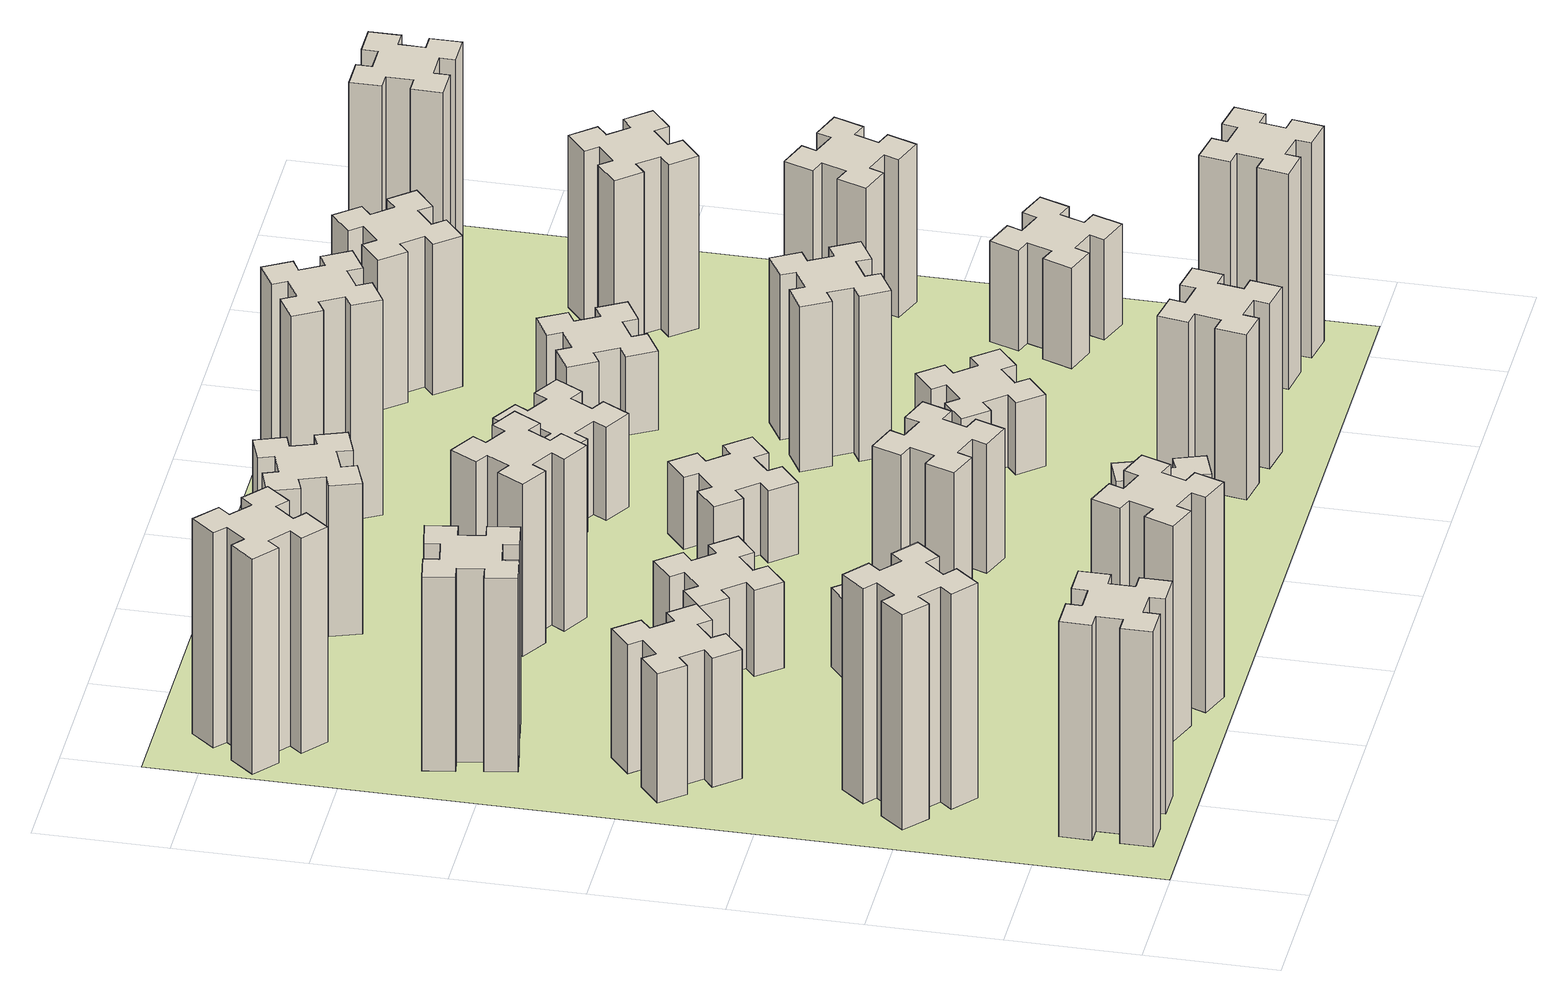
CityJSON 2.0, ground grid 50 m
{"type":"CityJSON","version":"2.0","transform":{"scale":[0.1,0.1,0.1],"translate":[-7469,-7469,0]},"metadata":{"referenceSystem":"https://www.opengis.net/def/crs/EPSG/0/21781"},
"CityObjects":{
"building1":{"type":"Building","attributes":{"class":"1000","function":"1000","usage":"1000","yearOfConstruction":2016,"roofType":"1000","measuredHeight":90,"storeysAboveGround":30,"storeysBelowGround":0},"geometry":[{"type":"Solid","lod":"1","boundaries":[[[[0,1,2,3,4,5,6,7,8,9,10,11,12,13,14,15,16,17,18,19]],[[17,16,20,21]],[[16,15,22,20]],[[15,14,23,22]],[[14,13,24,23]],[[13,12,25,24]],[[12,11,26,25]],[[11,10,27,26]],[[10,9,28,27]],[[9,8,29,28]],[[8,7,30,29]],[[7,6,31,30]],[[6,5,32,31]],[[5,4,33,32]],[[4,3,34,33]],[[3,2,35,34]],[[2,1,36,35]],[[1,0,37,36]],[[0,19,38,37]],[[19,18,39,38]],[[18,17,21,39]],[[24,25,26,27,28,29,30,31,32,33,34,35,36,37,38,39,21,20,22,23]]]]}]},
"building2":{"type":"Building","attributes":{"class":"1000","function":"1000","usage":"1000","yearOfConstruction":2016,"roofType":"1000","measuredHeight":90,"storeysAboveGround":30,"storeysBelowGround":0},"geometry":[{"type":"Solid","lod":"1","boundaries":[[[[40,41,42,43,44,45,46,47,48,49,50,51,52,53,54,55,56,57,58,59]],[[57,56,60,61]],[[56,55,62,60]],[[55,54,63,62]],[[54,53,64,63]],[[53,52,65,64]],[[52,51,66,65]],[[51,50,67,66]],[[50,49,68,67]],[[49,48,69,68]],[[48,47,70,69]],[[47,46,71,70]],[[46,45,72,71]],[[45,44,73,72]],[[44,43,74,73]],[[43,42,75,74]],[[42,41,76,75]],[[41,40,77,76]],[[40,59,78,77]],[[59,58,79,78]],[[58,57,61,79]],[[64,65,66,67,68,69,70,71,72,73,74,75,76,77,78,79,61,60,62,63]]]]}]},
"building3":{"type":"Building","attributes":{"class":"1000","function":"1000","usage":"1000","yearOfConstruction":2016,"roofType":"1000","measuredHeight":54,"storeysAboveGround":30,"storeysBelowGround":0},"geometry":[{"type":"Solid","lod":"1","boundaries":[[[[80,81,82,83,84,85,86,87,88,89,90,91,92,93,94,95,96,97,98,99]],[[97,96,100,101]],[[96,95,102,100]],[[95,94,103,102]],[[94,93,104,103]],[[93,92,105,104]],[[92,91,106,105]],[[91,90,107,106]],[[90,89,108,107]],[[89,88,109,108]],[[88,87,110,109]],[[87,86,111,110]],[[86,85,112,111]],[[85,84,113,112]],[[84,83,114,113]],[[83,82,115,114]],[[82,81,116,115]],[[81,80,117,116]],[[80,99,118,117]],[[99,98,119,118]],[[98,97,101,119]],[[104,105,106,107,108,109,110,111,112,113,114,115,116,117,118,119,101,100,102,103]]]]}]},
"building4":{"type":"Building","attributes":{"class":"1000","function":"1000","usage":"1000","yearOfConstruction":2016,"roofType":"1000","measuredHeight":81,"storeysAboveGround":30,"storeysBelowGround":0},"geometry":[{"type":"Solid","lod":"1","boundaries":[[[[120,121,122,123,124,125,126,127,128,129,130,131,132,133,134,135,136,137,138,139]],[[137,136,140,141]],[[136,135,142,140]],[[135,134,143,142]],[[134,133,144,143]],[[133,132,145,144]],[[132,131,146,145]],[[131,130,147,146]],[[130,129,148,147]],[[129,128,149,148]],[[128,127,150,149]],[[127,126,151,150]],[[126,125,152,151]],[[125,124,153,152]],[[124,123,154,153]],[[123,122,155,154]],[[122,121,156,155]],[[121,120,157,156]],[[120,139,158,157]],[[139,138,159,158]],[[138,137,141,159]],[[144,145,146,147,148,149,150,151,152,153,154,155,156,157,158,159,141,140,142,143]]]]}]},
"building5":{"type":"Building","attributes":{"class":"1000","function":"1000","usage":"1000","yearOfConstruction":2016,"roofType":"1000","measuredHeight":90,"storeysAboveGround":30,"storeysBelowGround":0},"geometry":[{"type":"Solid","lod":"1","boundaries":[[[[160,161,162,163,164,165,166,167,168,169,170,171,172,173,174,175,176,177,178,179]],[[177,176,180,181]],[[176,175,182,180]],[[175,174,183,182]],[[174,173,184,183]],[[173,172,185,184]],[[172,171,186,185]],[[171,170,187,186]],[[170,169,188,187]],[[169,168,189,188]],[[168,167,190,189]],[[167,166,191,190]],[[166,165,192,191]],[[165,164,193,192]],[[164,163,194,193]],[[163,162,195,194]],[[162,161,196,195]],[[161,160,197,196]],[[160,179,198,197]],[[179,178,199,198]],[[178,177,181,199]],[[184,185,186,187,188,189,190,191,192,193,194,195,196,197,198,199,181,180,182,183]]]]}]},
"building6":{"type":"Building","attributes":{"class":"1000","function":"1000","usage":"1000","yearOfConstruction":2016,"roofType":"1000","measuredHeight":90,"storeysAboveGround":30,"storeysBelowGround":0},"geometry":[{"type":"Solid","lod":"1","boundaries":[[[[200,201,202,203,204,205,206,207,208,209,210,211,212,213,214,215,216,217,218,219]],[[217,216,220,221]],[[216,215,222,220]],[[215,214,223,222]],[[214,213,224,223]],[[213,212,225,224]],[[212,211,226,225]],[[211,210,227,226]],[[210,209,228,227]],[[209,208,229,228]],[[208,207,230,229]],[[207,206,231,230]],[[206,205,232,231]],[[205,204,233,232]],[[204,203,234,233]],[[203,202,235,234]],[[202,201,236,235]],[[201,200,237,236]],[[200,219,238,237]],[[219,218,239,238]],[[218,217,221,239]],[[224,225,226,227,228,229,230,231,232,233,234,235,236,237,238,239,221,220,222,223]]]]}]},
"building7":{"type":"Building","attributes":{"class":"1000","function":"1000","usage":"1000","yearOfConstruction":2016,"roofType":"1000","measuredHeight":33,"storeysAboveGround":30,"storeysBelowGround":0},"geometry":[{"type":"Solid","lod":"1","boundaries":[[[[240,241,242,243,244,245,246,247,248,249,250,251,252,253,254,255,256,257,258,259]],[[257,256,260,261]],[[256,255,262,260]],[[255,254,263,262]],[[254,253,264,263]],[[253,252,265,264]],[[252,251,266,265]],[[251,250,267,266]],[[250,249,268,267]],[[249,248,269,268]],[[248,247,270,269]],[[247,246,271,270]],[[246,245,272,271]],[[245,244,273,272]],[[244,243,274,273]],[[243,242,275,274]],[[242,241,276,275]],[[241,240,277,276]],[[240,259,278,277]],[[259,258,279,278]],[[258,257,261,279]],[[264,265,266,267,268,269,270,271,272,273,274,275,276,277,278,279,261,260,262,263]]]]}]},
"building8":{"type":"Building","attributes":{"class":"1000","function":"1000","usage":"1000","yearOfConstruction":2016,"roofType":"1000","measuredHeight":36,"storeysAboveGround":30,"storeysBelowGround":0},"geometry":[{"type":"Solid","lod":"1","boundaries":[[[[280,281,282,283,284,285,286,287,288,289,290,291,292,293,294,295,296,297,298,299]],[[297,296,300,301]],[[296,295,302,300]],[[295,294,303,302]],[[294,293,304,303]],[[293,292,305,304]],[[292,291,306,305]],[[291,290,307,306]],[[290,289,308,307]],[[289,288,309,308]],[[288,287,310,309]],[[287,286,311,310]],[[286,285,312,311]],[[285,284,313,312]],[[284,283,314,313]],[[283,282,315,314]],[[282,281,316,315]],[[281,280,317,316]],[[280,299,318,317]],[[299,298,319,318]],[[298,297,301,319]],[[304,305,306,307,308,309,310,311,312,313,314,315,316,317,318,319,301,300,302,303]]]]}]},
"building9":{"type":"Building","attributes":{"class":"1000","function":"1000","usage":"1000","yearOfConstruction":2016,"roofType":"1000","measuredHeight":51,"storeysAboveGround":30,"storeysBelowGround":0},"geometry":[{"type":"Solid","lod":"1","boundaries":[[[[320,321,322,323,324,325,326,327,328,329,330,331,332,333,334,335,336,337,338,339]],[[337,336,340,341]],[[336,335,342,340]],[[335,334,343,342]],[[334,333,344,343]],[[333,332,345,344]],[[332,331,346,345]],[[331,330,347,346]],[[330,329,348,347]],[[329,328,349,348]],[[328,327,350,349]],[[327,326,351,350]],[[326,325,352,351]],[[325,324,353,352]],[[324,323,354,353]],[[323,322,355,354]],[[322,321,356,355]],[[321,320,357,356]],[[320,339,358,357]],[[339,338,359,358]],[[338,337,341,359]],[[344,345,346,347,348,349,350,351,352,353,354,355,356,357,358,359,341,340,342,343]]]]}]},
"building10":{"type":"Building","attributes":{"class":"1000","function":"1000","usage":"1000","yearOfConstruction":2016,"roofType":"1000","measuredHeight":72,"storeysAboveGround":30,"storeysBelowGround":0},"geometry":[{"type":"Solid","lod":"1","boundaries":[[[[360,361,362,363,364,365,366,367,368,369,370,371,372,373,374,375,376,377,378,379]],[[377,376,380,381]],[[376,375,382,380]],[[375,374,383,382]],[[374,373,384,383]],[[373,372,385,384]],[[372,371,386,385]],[[371,370,387,386]],[[370,369,388,387]],[[369,368,389,388]],[[368,367,390,389]],[[367,366,391,390]],[[366,365,392,391]],[[365,364,393,392]],[[364,363,394,393]],[[363,362,395,394]],[[362,361,396,395]],[[361,360,397,396]],[[360,379,398,397]],[[379,378,399,398]],[[378,377,381,399]],[[384,385,386,387,388,389,390,391,392,393,394,395,396,397,398,399,381,380,382,383]]]]}]},
"building11":{"type":"Building","attributes":{"class":"1000","function":"1000","usage":"1000","yearOfConstruction":2016,"roofType":"1000","measuredHeight":63,"storeysAboveGround":30,"storeysBelowGround":0},"geometry":[{"type":"Solid","lod":"1","boundaries":[[[[400,401,402,403,404,405,406,407,408,409,410,411,412,413,414,415,416,417,418,419]],[[417,416,420,421]],[[416,415,422,420]],[[415,414,423,422]],[[414,413,424,423]],[[413,412,425,424]],[[412,411,426,425]],[[411,410,427,426]],[[410,409,428,427]],[[409,408,429,428]],[[408,407,430,429]],[[407,406,431,430]],[[406,405,432,431]],[[405,404,433,432]],[[404,403,434,433]],[[403,402,435,434]],[[402,401,436,435]],[[401,400,437,436]],[[400,419,438,437]],[[419,418,439,438]],[[418,417,421,439]],[[424,425,426,427,428,429,430,431,432,433,434,435,436,437,438,439,421,420,422,423]]]]}]},
"building12":{"type":"Building","attributes":{"class":"1000","function":"1000","usage":"1000","yearOfConstruction":2016,"roofType":"1000","measuredHeight":54,"storeysAboveGround":30,"storeysBelowGround":0},"geometry":[{"type":"Solid","lod":"1","boundaries":[[[[440,441,442,443,444,445,446,447,448,449,450,451,452,453,454,455,456,457,458,459]],[[457,456,460,461]],[[456,455,462,460]],[[455,454,463,462]],[[454,453,464,463]],[[453,452,465,464]],[[452,451,466,465]],[[451,450,467,466]],[[450,449,468,467]],[[449,448,469,468]],[[448,447,470,469]],[[447,446,471,470]],[[446,445,472,471]],[[445,444,473,472]],[[444,443,474,473]],[[443,442,475,474]],[[442,441,476,475]],[[441,440,477,476]],[[440,459,478,477]],[[459,458,479,478]],[[458,457,461,479]],[[464,465,466,467,468,469,470,471,472,473,474,475,476,477,478,479,461,460,462,463]]]]}]},
"building13":{"type":"Building","attributes":{"class":"1000","function":"1000","usage":"1000","yearOfConstruction":2016,"roofType":"1000","measuredHeight":30,"storeysAboveGround":30,"storeysBelowGround":0},"geometry":[{"type":"Solid","lod":"1","boundaries":[[[[480,481,482,483,484,485,486,487,488,489,490,491,492,493,494,495,496,497,498,499]],[[497,496,500,501]],[[496,495,502,500]],[[495,494,503,502]],[[494,493,504,503]],[[493,492,505,504]],[[492,491,506,505]],[[491,490,507,506]],[[490,489,508,507]],[[489,488,509,508]],[[488,487,510,509]],[[487,486,511,510]],[[486,485,512,511]],[[485,484,513,512]],[[484,483,514,513]],[[483,482,515,514]],[[482,481,516,515]],[[481,480,517,516]],[[480,499,518,517]],[[499,498,519,518]],[[498,497,501,519]],[[504,505,506,507,508,509,510,511,512,513,514,515,516,517,518,519,501,500,502,503]]]]}]},
"building14":{"type":"Building","attributes":{"class":"1000","function":"1000","usage":"1000","yearOfConstruction":2016,"roofType":"1000","measuredHeight":39,"storeysAboveGround":30,"storeysBelowGround":0},"geometry":[{"type":"Solid","lod":"1","boundaries":[[[[520,521,522,523,524,525,526,527,528,529,530,531,532,533,534,535,536,537,538,539]],[[537,536,540,541]],[[536,535,542,540]],[[535,534,543,542]],[[534,533,544,543]],[[533,532,545,544]],[[532,531,546,545]],[[531,530,547,546]],[[530,529,548,547]],[[529,528,549,548]],[[528,527,550,549]],[[527,526,551,550]],[[526,525,552,551]],[[525,524,553,552]],[[524,523,554,553]],[[523,522,555,554]],[[522,521,556,555]],[[521,520,557,556]],[[520,539,558,557]],[[539,538,559,558]],[[538,537,541,559]],[[544,545,546,547,548,549,550,551,552,553,554,555,556,557,558,559,541,540,542,543]]]]}]},
"building15":{"type":"Building","attributes":{"class":"1000","function":"1000","usage":"1000","yearOfConstruction":2016,"roofType":"1000","measuredHeight":69,"storeysAboveGround":30,"storeysBelowGround":0},"geometry":[{"type":"Solid","lod":"1","boundaries":[[[[560,561,562,563,564,565,566,567,568,569,570,571,572,573,574,575,576,577,578,579]],[[577,576,580,581]],[[576,575,582,580]],[[575,574,583,582]],[[574,573,584,583]],[[573,572,585,584]],[[572,571,586,585]],[[571,570,587,586]],[[570,569,588,587]],[[569,568,589,588]],[[568,567,590,589]],[[567,566,591,590]],[[566,565,592,591]],[[565,564,593,592]],[[564,563,594,593]],[[563,562,595,594]],[[562,561,596,595]],[[561,560,597,596]],[[560,579,598,597]],[[579,578,599,598]],[[578,577,581,599]],[[584,585,586,587,588,589,590,591,592,593,594,595,596,597,598,599,581,580,582,583]]]]}]},
"building16":{"type":"Building","attributes":{"class":"1000","function":"1000","usage":"1000","yearOfConstruction":2016,"roofType":"1000","measuredHeight":90,"storeysAboveGround":30,"storeysBelowGround":0},"geometry":[{"type":"Solid","lod":"1","boundaries":[[[[600,601,602,603,604,605,606,607,608,609,610,611,612,613,614,615,616,617,618,619]],[[617,616,620,621]],[[616,615,622,620]],[[615,614,623,622]],[[614,613,624,623]],[[613,612,625,624]],[[612,611,626,625]],[[611,610,627,626]],[[610,609,628,627]],[[609,608,629,628]],[[608,607,630,629]],[[607,606,631,630]],[[606,605,632,631]],[[605,604,633,632]],[[604,603,634,633]],[[603,602,635,634]],[[602,601,636,635]],[[601,600,637,636]],[[600,619,638,637]],[[619,618,639,638]],[[618,617,621,639]],[[624,625,626,627,628,629,630,631,632,633,634,635,636,637,638,639,621,620,622,623]]]]}]},
"building17":{"type":"Building","attributes":{"class":"1000","function":"1000","usage":"1000","yearOfConstruction":2016,"roofType":"1000","measuredHeight":30,"storeysAboveGround":30,"storeysBelowGround":0},"geometry":[{"type":"Solid","lod":"1","boundaries":[[[[640,641,642,643,644,645,646,647,648,649,650,651,652,653,654,655,656,657,658,659]],[[657,656,660,661]],[[656,655,662,660]],[[655,654,663,662]],[[654,653,664,663]],[[653,652,665,664]],[[652,651,666,665]],[[651,650,667,666]],[[650,649,668,667]],[[649,648,669,668]],[[648,647,670,669]],[[647,646,671,670]],[[646,645,672,671]],[[645,644,673,672]],[[644,643,674,673]],[[643,642,675,674]],[[642,641,676,675]],[[641,640,677,676]],[[640,659,678,677]],[[659,658,679,678]],[[658,657,661,679]],[[664,665,666,667,668,669,670,671,672,673,674,675,676,677,678,679,661,660,662,663]]]]}]},
"building18":{"type":"Building","attributes":{"class":"1000","function":"1000","usage":"1000","yearOfConstruction":2016,"roofType":"1000","measuredHeight":69,"storeysAboveGround":30,"storeysBelowGround":0},"geometry":[{"type":"Solid","lod":"1","boundaries":[[[[680,681,682,683,684,685,686,687,688,689,690,691,692,693,694,695,696,697,698,699]],[[697,696,700,701]],[[696,695,702,700]],[[695,694,703,702]],[[694,693,704,703]],[[693,692,705,704]],[[692,691,706,705]],[[691,690,707,706]],[[690,689,708,707]],[[689,688,709,708]],[[688,687,710,709]],[[687,686,711,710]],[[686,685,712,711]],[[685,684,713,712]],[[684,683,714,713]],[[683,682,715,714]],[[682,681,716,715]],[[681,680,717,716]],[[680,699,718,717]],[[699,698,719,718]],[[698,697,701,719]],[[704,705,706,707,708,709,710,711,712,713,714,715,716,717,718,719,701,700,702,703]]]]}]},
"building19":{"type":"Building","attributes":{"class":"1000","function":"1000","usage":"1000","yearOfConstruction":2016,"roofType":"1000","measuredHeight":33,"storeysAboveGround":30,"storeysBelowGround":0},"geometry":[{"type":"Solid","lod":"1","boundaries":[[[[720,721,722,723,724,725,726,727,728,729,730,731,732,733,734,735,736,737,738,739]],[[737,736,740,741]],[[736,735,742,740]],[[735,734,743,742]],[[734,733,744,743]],[[733,732,745,744]],[[732,731,746,745]],[[731,730,747,746]],[[730,729,748,747]],[[729,728,749,748]],[[728,727,750,749]],[[727,726,751,750]],[[726,725,752,751]],[[725,724,753,752]],[[724,723,754,753]],[[723,722,755,754]],[[722,721,756,755]],[[721,720,757,756]],[[720,739,758,757]],[[739,738,759,758]],[[738,737,741,759]],[[744,745,746,747,748,749,750,751,752,753,754,755,756,757,758,759,741,740,742,743]]]]}]},
"building20":{"type":"Building","attributes":{"class":"1000","function":"1000","usage":"1000","yearOfConstruction":2016,"roofType":"1000","measuredHeight":90,"storeysAboveGround":30,"storeysBelowGround":0},"geometry":[{"type":"Solid","lod":"1","boundaries":[[[[760,761,762,763,764,765,766,767,768,769,770,771,772,773,774,775,776,777,778,779]],[[777,776,780,781]],[[776,775,782,780]],[[775,774,783,782]],[[774,773,784,783]],[[773,772,785,784]],[[772,771,786,785]],[[771,770,787,786]],[[770,769,788,787]],[[769,768,789,788]],[[768,767,790,789]],[[767,766,791,790]],[[766,765,792,791]],[[765,764,793,792]],[[764,763,794,793]],[[763,762,795,794]],[[762,761,796,795]],[[761,760,797,796]],[[760,779,798,797]],[[779,778,799,798]],[[778,777,781,799]],[[784,785,786,787,788,789,790,791,792,793,794,795,796,797,798,799,781,780,782,783]]]]}]},
"building21":{"type":"Building","attributes":{"class":"1000","function":"1000","usage":"1000","yearOfConstruction":2016,"roofType":"1000","measuredHeight":63,"storeysAboveGround":30,"storeysBelowGround":0},"geometry":[{"type":"Solid","lod":"1","boundaries":[[[[800,801,802,803,804,805,806,807,808,809,810,811,812,813,814,815,816,817,818,819]],[[817,816,820,821]],[[816,815,822,820]],[[815,814,823,822]],[[814,813,824,823]],[[813,812,825,824]],[[812,811,826,825]],[[811,810,827,826]],[[810,809,828,827]],[[809,808,829,828]],[[808,807,830,829]],[[807,806,831,830]],[[806,805,832,831]],[[805,804,833,832]],[[804,803,834,833]],[[803,802,835,834]],[[802,801,836,835]],[[801,800,837,836]],[[800,819,838,837]],[[819,818,839,838]],[[818,817,821,839]],[[824,825,826,827,828,829,830,831,832,833,834,835,836,837,838,839,821,820,822,823]]]]}]},
"building22":{"type":"Building","attributes":{"class":"1000","function":"1000","usage":"1000","yearOfConstruction":2016,"roofType":"1000","measuredHeight":42,"storeysAboveGround":30,"storeysBelowGround":0},"geometry":[{"type":"Solid","lod":"1","boundaries":[[[[840,841,842,843,844,845,846,847,848,849,850,851,852,853,854,855,856,857,858,859]],[[857,856,860,861]],[[856,855,862,860]],[[855,854,863,862]],[[854,853,864,863]],[[853,852,865,864]],[[852,851,866,865]],[[851,850,867,866]],[[850,849,868,867]],[[849,848,869,868]],[[848,847,870,869]],[[847,846,871,870]],[[846,845,872,871]],[[845,844,873,872]],[[844,843,874,873]],[[843,842,875,874]],[[842,841,876,875]],[[841,840,877,876]],[[840,859,878,877]],[[859,858,879,878]],[[858,857,861,879]],[[864,865,866,867,868,869,870,871,872,873,874,875,876,877,878,879,861,860,862,863]]]]}]},
"building23":{"type":"Building","attributes":{"class":"1000","function":"1000","usage":"1000","yearOfConstruction":2016,"roofType":"1000","measuredHeight":66,"storeysAboveGround":30,"storeysBelowGround":0},"geometry":[{"type":"Solid","lod":"1","boundaries":[[[[880,881,882,883,884,885,886,887,888,889,890,891,892,893,894,895,896,897,898,899]],[[897,896,900,901]],[[896,895,902,900]],[[895,894,903,902]],[[894,893,904,903]],[[893,892,905,904]],[[892,891,906,905]],[[891,890,907,906]],[[890,889,908,907]],[[889,888,909,908]],[[888,887,910,909]],[[887,886,911,910]],[[886,885,912,911]],[[885,884,913,912]],[[884,883,914,913]],[[883,882,915,914]],[[882,881,916,915]],[[881,880,917,916]],[[880,899,918,917]],[[899,898,919,918]],[[898,897,901,919]],[[904,905,906,907,908,909,910,911,912,913,914,915,916,917,918,919,901,900,902,903]]]]}]},
"building24":{"type":"Building","attributes":{"class":"1000","function":"1000","usage":"1000","yearOfConstruction":2016,"roofType":"1000","measuredHeight":72,"storeysAboveGround":30,"storeysBelowGround":0},"geometry":[{"type":"Solid","lod":"1","boundaries":[[[[920,921,922,923,924,925,926,927,928,929,930,931,932,933,934,935,936,937,938,939]],[[937,936,940,941]],[[936,935,942,940]],[[935,934,943,942]],[[934,933,944,943]],[[933,932,945,944]],[[932,931,946,945]],[[931,930,947,946]],[[930,929,948,947]],[[929,928,949,948]],[[928,927,950,949]],[[927,926,951,950]],[[926,925,952,951]],[[925,924,953,952]],[[924,923,954,953]],[[923,922,955,954]],[[922,921,956,955]],[[921,920,957,956]],[[920,939,958,957]],[[939,938,959,958]],[[938,937,941,959]],[[944,945,946,947,948,949,950,951,952,953,954,955,956,957,958,959,941,940,942,943]]]]}]},
"building25":{"type":"Building","attributes":{"class":"1000","function":"1000","usage":"1000","yearOfConstruction":2016,"roofType":"1000","measuredHeight":90,"storeysAboveGround":30,"storeysBelowGround":0},"geometry":[{"type":"Solid","lod":"1","boundaries":[[[[960,961,962,963,964,965,966,967,968,969,970,971,972,973,974,975,976,977,978,979]],[[977,976,980,981]],[[976,975,982,980]],[[975,974,983,982]],[[974,973,984,983]],[[973,972,985,984]],[[972,971,986,985]],[[971,970,987,986]],[[970,969,988,987]],[[969,968,989,988]],[[968,967,990,989]],[[967,966,991,990]],[[966,965,992,991]],[[965,964,993,992]],[[964,963,994,993]],[[963,962,995,994]],[[962,961,996,995]],[[961,960,997,996]],[[960,979,998,997]],[[979,978,999,998]],[[978,977,981,999]],[[984,985,986,987,988,989,990,991,992,993,994,995,996,997,998,999,981,980,982,983]]]]}]},
"landuse1":{"type":"LandUse","attributes":{"name":"plot1","function":"1010"},"geometry":[{"type":"MultiSurface","lod":"1","boundaries":[[[1000,1001,1002,1003]]]}]}
},
"vertices":[
[265,325,0],[265,225,0],[205,225,0],[205,105,0],[325,105,0],[325,165,0],[425,165,0],[425,105,0],[545,105,0],[545,225,0],[485,225,0],[485,325,0],[545,325,0],[545,445,0],[425,445,0],[425,385,0],[325,385,0],[325,445,0],[205,445,0],[205,325,0],[325,385,900],[325,445,900],[425,385,900],[425,445,900],[545,445,900],[545,325,900],[485,325,900],[485,225,900],[545,225,900],[545,105,900],[425,105,900],[425,165,900],[325,165,900],[325,105,900],[205,105,900],[205,225,900],[265,225,900],[265,325,900],[205,325,900],[205,445,900],
[484,1067,0],[408,1132,0],[446,1178,0],[354,1255,0],[277,1163,0],[323,1124,0],[259,1048,0],[213,1086,0],[136,994,0],[228,917,0],[266,963,0],[343,899,0],[304,853,0],[396,776,0],[473,868,0],[427,906,0],[492,983,0],[538,944,0],[615,1036,0],[523,1113,0],[492,983,900],[538,944,900],[427,906,900],[473,868,900],[396,776,900],[304,853,900],[343,899,900],[266,963,900],[228,917,900],[136,994,900],[213,1086,900],[259,1048,900],[323,1124,900],[277,1163,900],[354,1255,900],[446,1178,900],[408,1132,900],[484,1067,900],[523,1113,900],[615,1036,900],
[492,1888,0],[427,1964,0],[473,2003,0],[396,2095,0],[304,2018,0],[343,1972,0],[266,1907,0],[228,1953,0],[136,1876,0],[213,1784,0],[259,1823,0],[323,1746,0],[277,1708,0],[354,1616,0],[446,1693,0],[408,1739,0],[484,1803,0],[523,1757,0],[615,1834,0],[538,1926,0],[484,1803,540],[523,1757,540],[408,1739,540],[446,1693,540],[354,1616,540],[277,1708,540],[323,1746,540],[259,1823,540],[213,1784,540],[136,1876,540],[228,1953,540],[266,1907,540],[343,1972,540],[304,2018,540],[396,2095,540],[473,2003,540],[427,1964,540],[492,1888,540],[538,1926,540],[615,1834,540],
[405,2712,0],[307,2695,0],[297,2754,0],[178,2733,0],[199,2615,0],[258,2625,0],[276,2527,0],[217,2517,0],[237,2398,0],[356,2419,0],[345,2478,0],[444,2496,0],[454,2437,0],[572,2457,0],[551,2576,0],[492,2565,0],[475,2664,0],[534,2674,0],[513,2792,0],[395,2771,0],[475,2664,810],[534,2674,810],[492,2565,810],[551,2576,810],[572,2457,810],[454,2437,810],[444,2496,810],[345,2478,810],[356,2419,810],[237,2398,810],[217,2517,810],[276,2527,810],[258,2625,810],[199,2615,810],[178,2733,810],[297,2754,810],[307,2695,810],[405,2712,810],[395,2771,810],[513,2792,810],
[1029,360,0],[995,266,0],[939,287,0],[897,174,0],[1010,133,0],[1031,189,0],[1125,155,0],[1104,99,0],[1217,57,0],[1258,170,0],[1202,191,0],[1236,285,0],[1292,264,0],[1333,377,0],[1220,418,0],[1200,362,0],[1106,396,0],[1127,452,0],[1014,493,0],[973,380,0],[1106,396,900],[1127,452,900],[1200,362,900],[1220,418,900],[1333,377,900],[1292,264,900],[1236,285,900],[1202,191,900],[1258,170,900],[1217,57,900],[1104,99,900],[1125,155,900],[1031,189,900],[1010,133,900],[897,174,900],[939,287,900],[995,266,900],[1029,360,900],[973,380,900],[1014,493,900],
[384,3387,0],[308,3452,0],[346,3498,0],[254,3575,0],[177,3483,0],[223,3444,0],[159,3368,0],[113,3406,0],[36,3314,0],[128,3237,0],[166,3283,0],[243,3219,0],[204,3173,0],[296,3096,0],[373,3188,0],[327,3226,0],[392,3303,0],[438,3264,0],[515,3356,0],[423,3433,0],[392,3303,900],[438,3264,900],[327,3226,900],[373,3188,900],[296,3096,900],[204,3173,900],[243,3219,900],[166,3283,900],[128,3237,900],[36,3314,900],[113,3406,900],[159,3368,900],[223,3444,900],[177,3483,900],[254,3575,900],[346,3498,900],[308,3452,900],[384,3387,900],[423,3433,900],[515,3356,900],
[1083,1332,0],[1006,1267,0],[968,1313,0],[876,1236,0],[953,1144,0],[999,1183,0],[1063,1106,0],[1017,1068,0],[1094,976,0],[1186,1053,0],[1148,1099,0],[1224,1163,0],[1263,1117,0],[1355,1194,0],[1278,1286,0],[1232,1248,0],[1167,1324,0],[1213,1363,0],[1136,1455,0],[1044,1378,0],[1167,1324,330],[1213,1363,330],[1232,1248,330],[1278,1286,330],[1355,1194,330],[1263,1117,330],[1224,1163,330],[1148,1099,330],[1186,1053,330],[1094,976,330],[1017,1068,330],[1063,1106,330],[999,1183,330],[953,1144,330],[876,1236,330],[968,1313,330],[1006,1267,330],[1083,1332,330],[1044,1378,330],[1136,1455,330],
[1083,1972,0],[1006,1907,0],[968,1953,0],[876,1876,0],[953,1784,0],[999,1823,0],[1063,1746,0],[1017,1708,0],[1094,1616,0],[1186,1693,0],[1148,1739,0],[1224,1803,0],[1263,1757,0],[1355,1834,0],[1278,1926,0],[1232,1888,0],[1167,1964,0],[1213,2003,0],[1136,2095,0],[1044,2018,0],[1167,1964,360],[1213,2003,360],[1232,1888,360],[1278,1926,360],[1355,1834,360],[1263,1757,360],[1224,1803,360],[1148,1739,360],[1186,1693,360],[1094,1616,360],[1017,1708,360],[1063,1746,360],[999,1823,360],[953,1784,360],[876,1876,360],[968,1953,360],[1006,1907,360],[1083,1972,360],[1044,2018,360],[1136,2095,360],
[1765,496,0],[1671,462,0],[1650,518,0],[1537,477,0],[1579,364,0],[1635,385,0],[1669,291,0],[1613,270,0],[1654,157,0],[1767,199,0],[1746,255,0],[1840,289,0],[1860,233,0],[1973,274,0],[1932,387,0],[1876,366,0],[1842,460,0],[1898,480,0],[1857,593,0],[1744,552,0],[1842,460,510],[1898,480,510],[1876,366,510],[1932,387,510],[1973,274,510],[1860,233,510],[1840,289,510],[1746,255,510],[1767,199,510],[1654,157,510],[1613,270,510],[1669,291,510],[1635,385,510],[1579,364,510],[1537,477,510],[1650,518,510],[1671,462,510],[1765,496,510],[1744,552,510],[1857,593,510],
[1314,2666,0],[1227,2716,0],[1257,2768,0],[1153,2828,0],[1093,2724,0],[1145,2694,0],[1095,2607,0],[1043,2637,0],[983,2533,0],[1087,2473,0],[1117,2525,0],[1204,2475,0],[1174,2423,0],[1278,2363,0],[1338,2467,0],[1286,2497,0],[1336,2584,0],[1388,2554,0],[1448,2658,0],[1344,2718,0],[1336,2584,720],[1388,2554,720],[1286,2497,720],[1338,2467,720],[1278,2363,720],[1174,2423,720],[1204,2475,720],[1117,2525,720],[1087,2473,720],[983,2533,720],[1043,2637,720],[1095,2607,720],[1145,2694,720],[1093,2724,720],[1153,2828,720],[1257,2768,720],[1227,2716,720],[1314,2666,720],[1344,2718,720],[1448,2658,720],
[1125,3456,0],[1031,3422,0],[1010,3478,0],[897,3437,0],[939,3324,0],[995,3345,0],[1029,3251,0],[973,3230,0],[1014,3117,0],[1127,3159,0],[1106,3215,0],[1200,3249,0],[1220,3193,0],[1333,3234,0],[1292,3347,0],[1236,3326,0],[1202,3420,0],[1258,3440,0],[1217,3553,0],[1104,3512,0],[1202,3420,630],[1258,3440,630],[1236,3326,630],[1292,3347,630],[1333,3234,630],[1220,3193,630],[1200,3249,630],[1106,3215,630],[1127,3159,630],[1014,3117,630],[973,3230,630],[1029,3251,630],[995,3345,630],[939,3324,630],[897,3437,630],[1010,3478,630],[1031,3422,630],[1125,3456,630],[1104,3512,630],[1217,3553,630],
[1769,1300,0],[1735,1206,0],[1679,1227,0],[1637,1114,0],[1750,1073,0],[1771,1129,0],[1865,1095,0],[1844,1039,0],[1957,997,0],[1998,1110,0],[1942,1131,0],[1976,1225,0],[2032,1204,0],[2073,1317,0],[1960,1358,0],[1940,1302,0],[1846,1336,0],[1867,1392,0],[1754,1433,0],[1713,1320,0],[1846,1336,540],[1867,1392,540],[1940,1302,540],[1960,1358,540],[2073,1317,540],[2032,1204,540],[1976,1225,540],[1942,1131,540],[1998,1110,540],[1957,997,540],[1844,1039,540],[1865,1095,540],[1771,1129,540],[1750,1073,540],[1637,1114,540],[1679,1227,540],[1735,1206,540],[1769,1300,540],[1713,1320,540],[1754,1433,540],
[1972,1988,0],[1907,2064,0],[1953,2103,0],[1876,2195,0],[1784,2118,0],[1823,2072,0],[1746,2007,0],[1708,2053,0],[1616,1976,0],[1693,1884,0],[1739,1923,0],[1803,1846,0],[1757,1808,0],[1834,1716,0],[1926,1793,0],[1888,1839,0],[1964,1903,0],[2003,1857,0],[2095,1934,0],[2018,2026,0],[1964,1903,300],[2003,1857,300],[1888,1839,300],[1926,1793,300],[1834,1716,300],[1757,1808,300],[1803,1846,300],[1739,1923,300],[1693,1884,300],[1616,1976,300],[1708,2053,300],[1746,2007,300],[1823,2072,300],[1784,2118,300],[1876,2195,300],[1953,2103,300],[1907,2064,300],[1972,1988,300],[2018,2026,300],[2095,1934,300],
[2026,2497,0],[2076,2584,0],[2128,2554,0],[2188,2658,0],[2084,2718,0],[2054,2666,0],[1967,2716,0],[1997,2768,0],[1893,2828,0],[1833,2724,0],[1885,2694,0],[1835,2607,0],[1783,2637,0],[1723,2533,0],[1827,2473,0],[1857,2525,0],[1944,2475,0],[1914,2423,0],[2018,2363,0],[2078,2467,0],[1944,2475,390],[1914,2423,390],[1857,2525,390],[1827,2473,390],[1723,2533,390],[1783,2637,390],[1835,2607,390],[1885,2694,390],[1833,2724,390],[1893,2828,390],[1997,2768,390],[1967,2716,390],[2054,2666,390],[2084,2718,390],[2188,2658,390],[2128,2554,390],[2076,2584,390],[2026,2497,390],[2078,2467,390],[2018,2363,390],
[2596,444,0],[2578,345,0],[2519,356,0],[2498,237,0],[2617,217,0],[2627,276,0],[2725,258,0],[2715,199,0],[2833,178,0],[2854,297,0],[2795,307,0],[2812,405,0],[2871,395,0],[2892,513,0],[2774,534,0],[2764,475,0],[2665,492,0],[2676,551,0],[2557,572,0],[2537,454,0],[2665,492,690],[2676,551,690],[2764,475,690],[2774,534,690],[2892,513,690],[2871,395,690],[2812,405,690],[2795,307,690],[2854,297,690],[2833,178,690],[2715,199,690],[2725,258,690],[2627,276,690],[2617,217,690],[2498,237,690],[2519,356,690],[2578,345,690],[2596,444,690],[2537,454,690],[2557,572,690],
[1844,3556,0],[1757,3506,0],[1727,3558,0],[1623,3498,0],[1683,3394,0],[1735,3424,0],[1785,3337,0],[1733,3307,0],[1793,3203,0],[1897,3263,0],[1867,3315,0],[1954,3365,0],[1984,3313,0],[2088,3373,0],[2028,3477,0],[1976,3447,0],[1926,3534,0],[1978,3564,0],[1918,3668,0],[1814,3608,0],[1926,3534,900],[1978,3564,900],[1976,3447,900],[2028,3477,900],[2088,3373,900],[1984,3313,900],[1954,3365,900],[1867,3315,900],[1897,3263,900],[1793,3203,900],[1733,3307,900],[1785,3337,900],[1735,3424,900],[1683,3394,900],[1623,3498,900],[1727,3558,900],[1757,3506,900],[1844,3556,900],[1814,3608,900],[1918,3668,900],
[2628,1099,0],[2704,1163,0],[2743,1117,0],[2835,1194,0],[2758,1286,0],[2712,1248,0],[2647,1324,0],[2693,1363,0],[2616,1455,0],[2524,1378,0],[2563,1332,0],[2486,1267,0],[2448,1313,0],[2356,1236,0],[2433,1144,0],[2479,1183,0],[2543,1106,0],[2497,1068,0],[2574,976,0],[2666,1053,0],[2543,1106,300],[2497,1068,300],[2479,1183,300],[2433,1144,300],[2356,1236,300],[2448,1313,300],[2486,1267,300],[2563,1332,300],[2524,1378,300],[2616,1455,300],[2693,1363,300],[2647,1324,300],[2712,1248,300],[2758,1286,300],[2835,1194,300],[2743,1117,300],[2704,1163,300],[2628,1099,300],[2666,1053,300],[2574,976,300],
[2716,1767,0],[2666,1854,0],[2718,1884,0],[2658,1988,0],[2554,1928,0],[2584,1876,0],[2497,1826,0],[2467,1878,0],[2363,1818,0],[2423,1714,0],[2475,1744,0],[2525,1657,0],[2473,1627,0],[2533,1523,0],[2637,1583,0],[2607,1635,0],[2694,1685,0],[2724,1633,0],[2828,1693,0],[2768,1797,0],[2694,1685,690],[2724,1633,690],[2607,1635,690],[2637,1583,690],[2533,1523,690],[2473,1627,690],[2525,1657,690],[2475,1744,690],[2423,1714,690],[2363,1818,690],[2467,1878,690],[2497,1826,690],[2584,1876,690],[2554,1928,690],[2658,1988,690],[2718,1884,690],[2666,1854,690],[2716,1767,690],[2768,1797,690],[2828,1693,690],
[2475,2584,0],[2525,2497,0],[2473,2467,0],[2533,2363,0],[2637,2423,0],[2607,2475,0],[2694,2525,0],[2724,2473,0],[2828,2533,0],[2768,2637,0],[2716,2607,0],[2666,2694,0],[2718,2724,0],[2658,2828,0],[2554,2768,0],[2584,2716,0],[2497,2666,0],[2467,2718,0],[2363,2658,0],[2423,2554,0],[2497,2666,330],[2467,2718,330],[2584,2716,330],[2554,2768,330],[2658,2828,330],[2718,2724,330],[2666,2694,330],[2716,2607,330],[2768,2637,330],[2828,2533,330],[2724,2473,330],[2694,2525,330],[2607,2475,330],[2637,2423,330],[2533,2363,330],[2473,2467,330],[2525,2497,330],[2475,2584,330],[2423,2554,330],[2363,2658,330],
[3504,475,0],[3405,492,0],[3416,551,0],[3297,572,0],[3277,454,0],[3336,444,0],[3318,345,0],[3259,356,0],[3238,237,0],[3357,217,0],[3367,276,0],[3465,258,0],[3455,199,0],[3573,178,0],[3594,297,0],[3535,307,0],[3552,405,0],[3611,395,0],[3632,513,0],[3514,534,0],[3552,405,900],[3611,395,900],[3535,307,900],[3594,297,900],[3573,178,900],[3455,199,900],[3465,258,900],[3367,276,900],[3357,217,900],[3238,237,900],[3259,356,900],[3318,345,900],[3336,444,900],[3277,454,900],[3297,572,900],[3416,551,900],[3405,492,900],[3504,475,900],[3514,534,900],[3632,513,900],
[2812,3368,0],[2747,3444,0],[2793,3483,0],[2716,3575,0],[2624,3498,0],[2663,3452,0],[2586,3387,0],[2548,3433,0],[2456,3356,0],[2533,3264,0],[2579,3303,0],[2643,3226,0],[2597,3188,0],[2674,3096,0],[2766,3173,0],[2728,3219,0],[2804,3283,0],[2843,3237,0],[2935,3314,0],[2858,3406,0],[2804,3283,630],[2843,3237,630],[2728,3219,630],[2766,3173,630],[2674,3096,630],[2597,3188,630],[2643,3226,630],[2579,3303,630],[2533,3264,630],[2456,3356,630],[2548,3433,630],[2586,3387,630],[2663,3452,630],[2624,3498,630],[2716,3575,630],[2793,3483,630],[2747,3444,630],[2812,3368,630],[2858,3406,630],[2935,3314,630],
[3351,1029,0],[3445,995,0],[3424,939,0],[3537,897,0],[3578,1010,0],[3522,1031,0],[3556,1125,0],[3612,1104,0],[3653,1217,0],[3540,1258,0],[3520,1202,0],[3426,1236,0],[3447,1292,0],[3334,1333,0],[3293,1220,0],[3349,1200,0],[3315,1106,0],[3259,1127,0],[3217,1014,0],[3330,973,0],[3315,1106,420],[3259,1127,420],[3349,1200,420],[3293,1220,420],[3334,1333,420],[3447,1292,420],[3426,1236,420],[3520,1202,420],[3540,1258,420],[3653,1217,420],[3612,1104,420],[3556,1125,420],[3522,1031,420],[3578,1010,420],[3537,897,420],[3424,939,420],[3445,995,420],[3351,1029,420],[3330,973,420],[3217,1014,420],
[3520,1942,0],[3426,1976,0],[3447,2032,0],[3334,2073,0],[3293,1960,0],[3349,1940,0],[3315,1846,0],[3259,1867,0],[3217,1754,0],[3330,1713,0],[3351,1769,0],[3445,1735,0],[3424,1679,0],[3537,1637,0],[3578,1750,0],[3522,1771,0],[3556,1865,0],[3612,1844,0],[3653,1957,0],[3540,1998,0],[3556,1865,660],[3612,1844,660],[3522,1771,660],[3578,1750,660],[3537,1637,660],[3424,1679,660],[3445,1735,660],[3351,1769,660],[3330,1713,660],[3217,1754,660],[3259,1867,660],[3315,1846,660],[3349,1940,660],[3293,1960,660],[3334,2073,660],[3447,2032,660],[3426,1976,660],[3520,1942,660],[3540,1998,660],[3653,1957,660],
[3119,2563,0],[3183,2486,0],[3137,2448,0],[3214,2356,0],[3306,2433,0],[3268,2479,0],[3344,2543,0],[3383,2497,0],[3475,2574,0],[3398,2666,0],[3352,2628,0],[3287,2704,0],[3333,2743,0],[3256,2835,0],[3164,2758,0],[3203,2712,0],[3126,2647,0],[3088,2693,0],[2996,2616,0],[3073,2524,0],[3126,2647,720],[3088,2693,720],[3203,2712,720],[3164,2758,720],[3256,2835,720],[3333,2743,720],[3287,2704,720],[3352,2628,720],[3398,2666,720],[3475,2574,720],[3383,2497,720],[3344,2543,720],[3268,2479,720],[3306,2433,720],[3214,2356,720],[3137,2448,720],[3183,2486,720],[3119,2563,720],[3073,2524,720],[2996,2616,720],
[3285,3325,0],[3385,3325,0],[3385,3265,0],[3505,3265,0],[3505,3385,0],[3445,3385,0],[3445,3485,0],[3505,3485,0],[3505,3605,0],[3385,3605,0],[3385,3545,0],[3285,3545,0],[3285,3605,0],[3165,3605,0],[3165,3485,0],[3225,3485,0],[3225,3385,0],[3165,3385,0],[3165,3265,0],[3285,3265,0],[3225,3385,900],[3165,3385,900],[3225,3485,900],[3165,3485,900],[3165,3605,900],[3285,3605,900],[3285,3545,900],[3385,3545,900],[3385,3605,900],[3505,3605,900],[3505,3485,900],[3445,3485,900],[3445,3385,900],[3505,3385,900],[3505,3265,900],[3385,3265,900],[3385,3325,900],[3285,3325,900],[3285,3265,900],[3165,3265,900],
[5,3705,0],[3705,3705,0],[3705,5,0],[5,5,0]
]}
